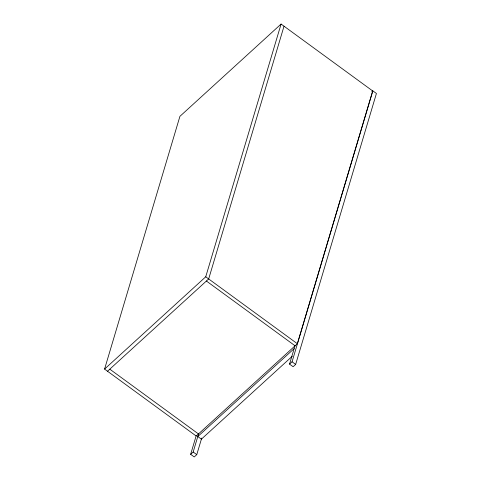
<?xml version="1.0" encoding="UTF-8"?>
<svg xmlns="http://www.w3.org/2000/svg" width="481" height="481" viewBox="0 0 481 481"><rect width="100%" height="100%" fill="white"/><g stroke="black" fill="none" stroke-linecap="round" stroke-linejoin="round"><path stroke-width="0.72" d="M104.575 369.095L179.918 116.348L281.084 24.05L372.703 90.969L297.354 343.717L196.194 436.014L104.575 369.095L205.736 276.797L281.084 24.05M284.024 26.202L208.676 278.95L107.516 371.248M201.701 438.113L196.771 454.641L194.24 456.95L190.644 454.323L196.212 435.636M190.644 454.323L193.17 452.014L198.749 433.303M371.813 91.775L372.829 90.855L376.425 93.482L295.659 364.424L293.127 366.732L289.526 364.105L295.106 345.394M289.526 364.105L292.057 361.796L372.829 90.855M294.144 348.623L197.787 436.532L201.389 439.159L292.207 356.301M205.736 276.797L297.354 343.717M206.403 281.024L295.075 345.797M292.057 361.796L295.659 364.424M109.794 369.167L198.467 433.94M193.17 452.014L196.771 454.641"/></g></svg>
